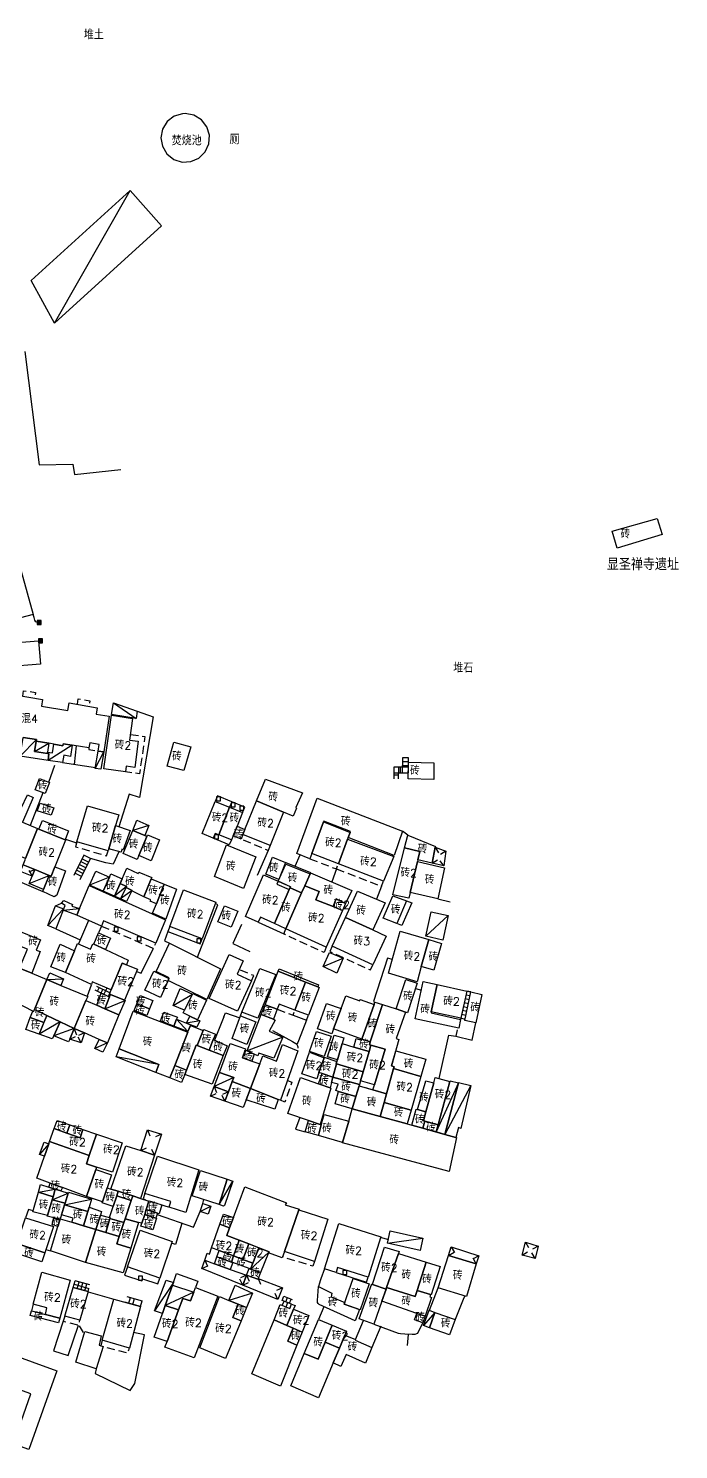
# Model space of a CAD drawing. Header units: millimetres. Extents: x 51 to 1261, y 60 to 1114.
# Drawn here: x 1032 to 1194.3, y 64.1 to 419.1 of the extents above; entities that cross this region are included whole.
import ezdxf

# ---------------------------------------------------------------- set-up
doc = ezdxf.new("R2010")
doc.units = ezdxf.units.MM
doc.linetypes.add('X5', pattern=[3, 2, -1])
doc.layers.add('JMD', color=6, linetype='Continuous')
doc.layers.get('0').off()
doc.styles.add('HZ', font='rs.shx', dxfattribs={"width": 0.8, "bigfont": 'hztxt.shx'})
doc.linetypes.add('443', pattern='A,9.4,[169,AAA.SHX,S=1,R=0,X=0,Y=0.15],0.6', length=10)
doc.linetypes.add('447', pattern='A,8,-1,[148,AAA.SHX,S=1,R=0,X=0,Y=0],-1', length=10)

# ---------------------------------------------------------------- blocks, each defined once
blk = doc.blocks.new('gc291')
blk.add_lwpolyline([(-0.5, -0.5), (0.5, -0.5), (0.5, 0.5), (-0.5, 0.5), (-0.5, -0.5)])
blk = doc.blocks.new('*U16')
at = {"linetype": 'Continuous'}
for points in [[(0, 0), (0.5, 0.5), (-0.5, 0.5)], [(0, 0), (-0.5, 0.5), (-0.5, -0.5)], [(0, 0), (-0.5, -0.5), (0.5, -0.5)], [(0, 0), (0.5, -0.5), (0.5, 0.5)]]:
    blk.add_solid(points, dxfattribs=at)
blk = doc.blocks.new('gc002')
blk.add_lwpolyline([(-0.5, -0.5), (0.5, -0.5), (0.5, 0.5), (-0.5, 0.5), (-0.5, -0.5)])
at = {"linetype": 'Continuous'}
blk.add_blockref('*U16', (0, 0), dxfattribs=at)

msp = doc.modelspace()

# ---------------------------------------------------------------- linework, layer by layer
at = {"layer": 'JMD', "color": 6, "linetype": '443', "flags": 128}
for points in [[(1070.46, 397.82), (1068.36, 397.2), (1066.61, 395.86), (1065.45, 394), (1065.03, 391.84), (1065.41, 389.68), (1066.53, 387.79), (1068.24, 386.42), (1070.34, 385.75), (1072.53, 385.87), (1074.54, 386.76), (1076.1, 388.3), (1077.01, 390.3), (1077.15, 392.49), (1076.5, 394.59), (1075.15, 396.32), (1073.27, 397.46), (1071.11, 397.86), (1070.46, 397.82)], [(1034.62, 270.71), (1034.07, 270.8), (1033.84, 270.89), (1033.57, 271.28), (1033.36, 271.99), (1033.15, 272.74)], [(1059.07, 248.54), (1063.14, 247.11), (1059.67, 226.95), (1057.15, 227.81), (1054.56, 219.69)], [(1043.49, 235.26), (1043.95, 239.89)], [(1037.03, 230.83), (1038.53, 235.06)], [(1040.5, 235.71), (1048.7, 234.5)], [(1035.56, 228.17), (1032.41, 219.99)], [(1126.64, 217.57), (1125.32, 218.61)], [(1041.22, 216.58), (1043.98, 215.65)], [(1054.55, 213.44), (1053.15, 210.3), (1051.28, 210.64), (1047.42, 211.77)], [(1091.79, 213.74), (1089.03, 207.49)], [(1096.2, 210.77), (1102.35, 208.22)], [(1098.57, 209.79), (1099.76, 212.64)], [(1029.84, 208.18), (1029.17, 206.26), (1035.54, 203.5)], [(1108.86, 209.12), (1107.67, 205.93)], [(1120.08, 204.79), (1118.86, 201.58)], [(1038.73, 199.94), (1040.2, 200.56)], [(1074.16, 187.08), (1079.24, 200.17), (1078.62, 200.48)], [(1134.17, 201.67), (1137.21, 200.88)], [(1046.98, 196.27), (1044.42, 190.41)], [(1038.8, 194.21), (1044.88, 191.45)], [(1050.17, 194.85), (1049.45, 193.15)], [(1066.79, 193.48), (1065.92, 191.17), (1067.15, 190.56)], [(1085.19, 195.25), (1082.98, 190.51), (1087.26, 188.51)], [(1058.97, 183.54), (1060.12, 183.06), (1063.19, 189.31)], [(1122.82, 186.48), (1121.61, 186.85), (1118.09, 176), (1118.46, 175.88)], [(1047.59, 180.13), (1046.63, 177.35)], [(1128.57, 179.3), (1130.08, 178.88)], [(1141.43, 178.6), (1142.37, 178.39)], [(1080.77, 172.2), (1078.45, 166.34)], [(1080.77, 172.2), (1081.12, 173.21), (1084.72, 171.92)], [(1084.91, 172.43), (1085.26, 173.36)], [(1101.38, 171.35), (1099.36, 166.17), (1099.18, 165.75), (1098.9, 165.29)], [(1139.03, 168.91), (1138.66, 167.37), (1142.76, 166.36), (1143.69, 170.7)], [(1092.88, 168.74), (1097.92, 166.05), (1098.33, 165.78), (1098.7, 165.48), (1098.95, 165.25), (1099.13, 164.97), (1099.25, 164.69), (1099.25, 164.35)], [(1134.53, 156.78), (1136.89, 167.58)], [(1136.89, 167.58), (1138.66, 167.37)], [(1099.68, 147.06), (1098.66, 144.13), (1101.08, 143.46)], [(1075.47, 125.57), (1075.79, 126.52)], [(1033.13, 123.73), (1031.98, 124.07), (1031.22, 121.94)], [(1064.06, 122.8), (1073.15, 119.6), (1074.81, 123.58)], [(1070.28, 120.52), (1068.67, 115.34), (1067.69, 115.66)], [(1036.33, 114.07), (1037.46, 113.7)], [(1075.98, 111.39), (1076.56, 113.11), (1077.13, 112.9), (1077.68, 114.49)], [(1119.76, 117.12), (1121.82, 116.56)], [(1068.14, 105.77), (1068.95, 108.06), (1074.25, 106.18)], [(1105.88, 109.2), (1104.96, 106.74), (1104.78, 106.23), (1104.59, 105.64), (1104.35, 104.77)], [(1046.84, 103.51), (1053.31, 101.61)], [(1074.25, 106.18), (1073.67, 104.59)], [(1132.07, 98.87), (1134.23, 104.47)], [(1105.67, 99.75), (1104.36, 96.6)], [(1140.87, 102.46), (1140.52, 101.54), (1138.49, 96.53)], [(1040.64, 96.15), (1038.2, 88.74), (1041.84, 87.57), (1044.46, 95.18)], [(1113.65, 91.57), (1115.63, 96.3)], [(1045.68, 93.32), (1044.69, 95.02)], [(1048.91, 84.23), (1048.6, 83.08), (1057.36, 78.85), (1058.51, 80.6), (1060.97, 92.74), (1058.23, 93.32)], [(1119.91, 94.87), (1117.71, 89.59)], [(1118.16, 95.39), (1124.3, 93.17), (1124.88, 93.08), (1125.91, 92.96), (1127.73, 92.89), (1128.12, 92.87), (1128.51, 92.92), (1128.9, 93.06), (1129.2, 93.12), (1130.43, 95.73)], [(1126.76, 92.85), (1126.47, 90.05)]]:
    msp.add_lwpolyline(points, dxfattribs=at)
at = {"layer": 'JMD', "color": 6, "linetype": 'Continuous', "flags": 128}
for points in [[(1065.19, 369.84), (1038.45, 345.49), (1032.64, 356.13), (1057.36, 378.67)], [(1190.14, 292.7), (1178.95, 289.31), (1177.68, 293.5), (1188.93, 296.7)], [(1029.55, 273.41), (1028.43, 277.44), (1027.75, 279.88), (1026.98, 282.64), (1030.17, 283.52), (1033.15, 272.74), (1029.98, 271.86)], [(1009.18, 264.11), (1012.32, 264.36), (1034.46, 266.11), (1034.97, 260.26), (1009.7, 258.26)], [(1059.07, 248.54), (1058.86, 246.74), (1052.7, 247.71), (1053.19, 250.6)], [(1059.38, 241.04), (1058.51, 234.49), (1056.35, 234.8), (1056.17, 233.39), (1050.75, 234.11), (1052.68, 247.56), (1057.95, 246.73), (1057.23, 241.33)], [(1033.89, 241.04), (1033.51, 238.48), (1036.69, 238), (1037.09, 237.94), (1036.89, 236.24), (1029.92, 237.28), (1030.61, 242), (1033.96, 241.51)], [(1037.03, 240.52), (1036.73, 238.31), (1036.69, 238), (1033.51, 238.48), (1033.89, 241.04)], [(1042.91, 240.04), (1042.5, 237.23), (1040.77, 237.53), (1040.5, 235.71), (1036.89, 236.24), (1037.09, 237.94), (1036.69, 238), (1036.73, 238.31), (1037.94, 238.15), (1038.3, 240.31), (1040.58, 239.93), (1040.65, 240.37)], [(1050.75, 238.37), (1050.07, 234.05), (1048.66, 234.26), (1049.34, 238.59)], [(1072.52, 239.64), (1070.74, 233.7), (1066.6, 234.85), (1068.25, 240.82)], [(1133.16, 235.61), (1133.16, 231.45), (1126.8, 231.67), (1126.86, 235.82)], [(1037.23, 230.75), (1036.14, 227.95), (1033.66, 228.92), (1034.76, 231.72)], [(1095.67, 223.31), (1088.91, 226.16), (1091.11, 231.57), (1100.35, 228.11), (1098.71, 224.48), (1098.91, 224.36), (1098.07, 222.3)], [(1030.51, 220.79), (1027.06, 222.24), (1028.18, 225.07), (1030.16, 224.29), (1031.7, 227.63), (1033.15, 226.98)], [(1020.07, 225.17), (1027.06, 222.24), (1030.51, 220.79), (1034.26, 219.22), (1031.26, 211.72), (1012.78, 219.12), (1015.62, 226.18), (1015.92, 226.91)], [(1038.27, 224.42), (1037.64, 222.56), (1034.17, 223.64), (1034.88, 225.55)], [(1053.72, 219.98), (1052.02, 214.19), (1051.86, 213.64), (1044.06, 215.93), (1046.71, 224.94), (1054.5, 222.64)], [(1082.17, 224.54), (1079.47, 217.68), (1078.57, 218.03), (1078.06, 216.81), (1075.32, 217.95), (1078.58, 226.01)], [(1084.04, 219.84), (1083.04, 217.43), (1082.63, 216.43), (1079.47, 217.68), (1082.17, 224.54), (1085.44, 223.21)], [(1095.67, 223.31), (1092.28, 214.95), (1085.48, 217.71), (1086.01, 219.02), (1088.91, 226.16)], [(1111.77, 216.97), (1112.26, 218.27), (1112.33, 218.46), (1105.7, 221.08), (1105.63, 220.89), (1102.7, 213), (1102.21, 211.69), (1098.94, 212.96), (1104.05, 226.85), (1125.32, 218.61), (1123.25, 212.5)], [(1041.14, 216.4), (1034.56, 219.09), (1035.44, 221.27), (1041.96, 218.63)], [(1061, 217.5), (1058, 218.78), (1059.06, 221.32), (1062.04, 219.99)], [(1112.26, 218.27), (1111.77, 216.97), (1111.62, 216.55), (1109.34, 210.44), (1102.7, 213), (1105.63, 220.89)], [(1034.56, 219.09), (1041.14, 216.4), (1041.23, 216.36), (1038.56, 209.7), (1037.6, 207.3), (1037.17, 207.48), (1033.54, 208.96), (1030.63, 210.16), (1031.12, 211.39), (1031.26, 211.72), (1034.26, 219.22)], [(1052.02, 214.19), (1053.72, 219.98), (1057.37, 218.74), (1055.63, 213.92), (1055.26, 214.08), (1055.07, 213.29)], [(1061, 217.5), (1061.54, 217.26), (1059.54, 212.46), (1059.14, 211.49), (1055.58, 212.97), (1058, 218.78)], [(1059.54, 212.46), (1061.54, 217.26), (1061.7, 217.63), (1064.72, 216.39), (1062.6, 211.19)], [(1086.01, 219.02), (1085.48, 217.71), (1085.03, 216.6), (1083.04, 217.43), (1084.04, 219.84)], [(1133.53, 214.58), (1132.73, 210.56), (1129.15, 211.39), (1129.65, 213.51), (1125.85, 214.38), (1126.64, 217.57), (1133.56, 214.76)], [(1088.75, 212.2), (1085.69, 204.27), (1078.38, 207.24), (1081.43, 215.17)], [(1109.34, 210.44), (1111.62, 216.55), (1123.16, 212.26), (1120.61, 206.08)], [(1129.15, 211.39), (1129.06, 211), (1127.26, 203.29), (1126.91, 201.81), (1122.95, 202.7), (1125.85, 214.38), (1129.65, 213.51)], [(1035.74, 203.99), (1037.17, 207.48), (1037.6, 207.3), (1038.56, 209.7), (1041.22, 208.64), (1039.08, 202.62), (1038.41, 202.15), (1035.54, 203.5)], [(1096.11, 210.77), (1094.46, 206.52), (1091.26, 207.83), (1092.91, 212.08)], [(1102.28, 207.95), (1100.97, 204.95), (1100.17, 203.14), (1097.28, 204.45), (1097.38, 204.68), (1094.31, 206.05), (1096.25, 210.29)], [(1127.26, 203.29), (1129.06, 211), (1135.82, 209.42), (1134.17, 201.67)], [(1037.17, 207.48), (1035.74, 203.99), (1032.12, 205.48), (1032.86, 207.3), (1033.54, 208.96)], [(1052.19, 207.08), (1050.62, 203.59), (1047.22, 205.12), (1048.78, 208.61)], [(1055.38, 206.66), (1054.86, 205.48), (1053.48, 202.32), (1050.62, 203.59), (1052.19, 207.08), (1052.55, 207.9)], [(1062.62, 206.65), (1060.81, 202.17), (1057.79, 203.69), (1057.84, 203.78), (1056.35, 204.5), (1056.48, 204.77), (1054.86, 205.48), (1055.38, 206.66), (1056.55, 209.34), (1059.38, 208.03), (1059.52, 208.33), (1062.77, 207.01)], [(1065.88, 205.34), (1063.91, 200.44), (1062.35, 201.11), (1062.53, 201.39), (1060.81, 202.17), (1062.62, 206.65)], [(1094.31, 206.05), (1093.99, 205.34), (1097.07, 203.97), (1093.4, 195.47), (1089.89, 197.07), (1089.31, 195.8), (1086.13, 197.25), (1090.64, 207.69)], [(1111.11, 200.47), (1108.79, 201.66), (1108, 199.71), (1103.75, 201.43), (1104.53, 203.46), (1100.97, 204.95), (1102.28, 207.95), (1102.39, 208.2), (1112.66, 203.78)], [(1044.02, 197.6), (1044.74, 199.29), (1047.15, 204.98), (1066.22, 196.45), (1063.75, 190.62), (1050.72, 196.16), (1050.17, 194.85)], [(1056.35, 204.5), (1054.97, 201.65), (1053.48, 202.32), (1054.86, 205.48), (1056.48, 204.77)], [(1057.79, 203.69), (1056.44, 200.99), (1054.97, 201.65), (1056.35, 204.5), (1057.84, 203.78)], [(1063.91, 200.44), (1065.88, 205.34), (1068.9, 204.12), (1066.28, 196.59), (1062.96, 198.07)], [(1078.76, 200.84), (1075.35, 191.71), (1067.28, 194.79), (1070.68, 203.92)], [(1100.17, 203.14), (1096.24, 194.16), (1093.4, 195.47), (1097.07, 203.97), (1097.28, 204.45)], [(1108, 199.71), (1110.35, 198.76), (1106.31, 189.56), (1096.24, 194.16), (1100.17, 203.14), (1100.97, 204.95), (1104.53, 203.46), (1103.75, 201.43)], [(1117.9, 193.91), (1111.13, 197.02), (1114.14, 203.59), (1121, 200.67)], [(1126.35, 201.13), (1123.91, 195.54), (1120.53, 196.83), (1122.97, 202.42)], [(1040.61, 198.83), (1038.8, 194.21), (1036.78, 194.98), (1038.73, 199.94), (1040.74, 199.14)], [(1044.74, 199.29), (1044.02, 197.6), (1040.61, 198.83), (1041.17, 200.01), (1040.2, 200.56), (1040.78, 201.27), (1042.94, 200.22), (1042.76, 199.85)], [(1084.24, 198.59), (1082.59, 194.61), (1079.23, 195.96), (1080.89, 199.94)], [(1111.11, 200.47), (1110.35, 198.76), (1108, 199.71), (1108.79, 201.66)], [(1117.9, 193.91), (1121.28, 192.36), (1117.95, 185.16), (1107.82, 189.81), (1111.13, 197.02)], [(1136.73, 197.47), (1135.44, 191.38), (1131.18, 192.32), (1132.48, 198.41)], [(1032.83, 183.08), (1029.75, 184.35), (1031.71, 189.08), (1028.57, 190.37), (1029.87, 193.52), (1034.98, 191.41), (1033.93, 188.88), (1034.9, 188.48)], [(1051.17, 189.01), (1048.26, 190.36), (1049.45, 193.15), (1052.41, 191.86)], [(1131.9, 191.48), (1130.04, 184.72), (1129, 180.97), (1121.89, 183.11), (1124.79, 193.62)], [(1043.48, 188.68), (1041.2, 183.24), (1037.55, 184.71), (1039.86, 190.35)], [(1048.26, 190.36), (1051.17, 189.01), (1056.88, 186.37), (1056.43, 185.16), (1055.37, 185.56), (1052.61, 178.92), (1047.9, 180.96), (1047.67, 180.3), (1041.2, 183.24), (1043.48, 188.68), (1044.24, 190.48), (1047.43, 189.13), (1048.04, 190.46)], [(1066.82, 181.26), (1067.04, 181.74), (1067.12, 181.93), (1063.88, 183.5), (1067.15, 190.56), (1079.93, 184.21), (1076.47, 176.55)], [(1110.53, 186.81), (1108.95, 183.12), (1105.51, 184.75), (1107.12, 188.27)], [(1130.04, 184.72), (1131.9, 191.48), (1135.05, 190.5), (1133.15, 183.86)], [(1056.43, 185.16), (1059.21, 184.11), (1055.96, 176.34), (1052.41, 177.76), (1052.17, 177.86), (1052.61, 178.92), (1055.37, 185.56)], [(1087.62, 181.21), (1084.15, 173.58), (1077.12, 176.75), (1082.09, 187.77), (1085.56, 186.21), (1084.04, 182.83)], [(1032.83, 183.08), (1036.59, 181.52), (1033.46, 174), (1033.26, 173.53), (1033.07, 173.63), (1026.67, 176.93), (1028.31, 180.89), (1028.75, 181.94), (1029.75, 184.35)], [(1040.08, 180.01), (1046.75, 177.3), (1046.31, 176.27), (1043.4, 169.3), (1039.92, 170.95), (1036.57, 172.53), (1033.46, 174), (1036.59, 181.52)], [(1040.08, 180.01), (1036.59, 181.52), (1037.28, 183.17), (1040.75, 181.67)], [(1067.04, 181.74), (1066.82, 181.26), (1064.9, 177.03), (1061.01, 178.87), (1063.25, 183.58)], [(1093.74, 182.74), (1089.26, 171.84), (1085.26, 173.36), (1089.73, 184.26)], [(1101.15, 180.85), (1098.48, 173.84), (1094.55, 175.34), (1094.07, 174.09), (1091.05, 175.2), (1094.31, 183.59)], [(1104.17, 179.64), (1101.15, 180.85), (1094.31, 183.59), (1094.54, 184.17), (1104.37, 180.15)], [(1126.13, 173.36), (1123.74, 174.15), (1126.16, 181.53), (1129, 180.61), (1126.57, 173.22)], [(1052.18, 177.14), (1051.05, 174.2), (1049.01, 175.09), (1050.13, 178.13)], [(1055.96, 176.34), (1056.11, 176.28), (1054.52, 172.68), (1051.05, 174.2), (1052.18, 177.14), (1052.41, 177.76)], [(1072.9, 177.84), (1070.94, 173.82), (1068.09, 175.01), (1069.86, 179.26)], [(1074.16, 171.45), (1072.24, 172.38), (1070.62, 173.17), (1070.94, 173.82), (1072.9, 177.84), (1072.99, 178.02), (1076.38, 176.37)], [(1104.17, 179.64), (1104.53, 179.49), (1101.85, 172.56), (1098.48, 173.84), (1101.15, 180.85)], [(1134.04, 180.23), (1132.54, 173.44), (1132.47, 173.15), (1139.86, 171.52), (1139.37, 169.32), (1128.5, 171.67), (1130.54, 181.01)], [(1132.54, 173.44), (1134.04, 180.23), (1141.43, 178.6), (1139.92, 171.81)], [(1145.12, 177.79), (1143.69, 170.7), (1140.93, 171.23), (1142.37, 178.39)], [(1036.57, 172.53), (1035.84, 170.78), (1032.43, 171.99), (1033.07, 173.63), (1033.26, 173.53), (1033.46, 174)], [(1049.01, 175.09), (1051.05, 174.2), (1054.52, 172.68), (1051.66, 165.65), (1049.6, 166.56), (1045.95, 168.17), (1043.4, 169.3), (1046.31, 176.27)], [(1062.19, 174.2), (1061.53, 172.5), (1058.35, 173.73), (1059.01, 175.43)], [(1062.19, 174.2), (1059.01, 175.43), (1059.82, 177.51), (1062.99, 176.28)], [(1094.07, 174.09), (1093.1, 171.58), (1090.09, 172.75), (1091.05, 175.2)], [(1110.03, 174.24), (1108.13, 169.16), (1107.67, 167.93), (1104.12, 169.18), (1106.36, 175.54)], [(1118.24, 175.23), (1115.22, 166.64), (1108.13, 169.16), (1110.03, 174.24), (1111.24, 177.47), (1114.67, 176.22), (1114.77, 176.5)], [(1120.36, 175.25), (1117.3, 165.9), (1115.22, 166.64), (1118.24, 175.23), (1118.46, 175.88)], [(1123.74, 174.15), (1126.13, 173.36), (1123.78, 166.74), (1124.43, 166.56), (1122.59, 159.91), (1123.24, 159.73), (1123.11, 159.27), (1121.35, 152.97), (1117.98, 153.95), (1118.37, 155.23), (1121, 164.09), (1117.46, 165.09), (1117.07, 165.2), (1117.3, 165.9), (1120.36, 175.25)], [(1035.84, 170.78), (1034.63, 167.85), (1031.28, 169.05), (1032.43, 171.99)], [(1039.92, 170.95), (1038.27, 167.45), (1037.91, 166.69), (1034.63, 167.85), (1036.57, 172.53)], [(1043.4, 169.3), (1042.28, 166.6), (1041.98, 165.9), (1038.27, 167.45), (1039.92, 170.95)], [(1071.72, 168.33), (1068.48, 160.02), (1067.27, 156.93), (1063.77, 158.29), (1064.54, 160.29), (1054.6, 164.22), (1058.07, 173.62)], [(1068.93, 171.57), (1068.28, 169.88), (1064.93, 171.17), (1065.76, 173.39), (1069.14, 172.12)], [(1071.39, 170.63), (1072.45, 170.21), (1072.38, 170.03), (1071.79, 168.51), (1068.28, 169.88), (1068.93, 171.57)], [(1074.16, 171.45), (1074.72, 171.17), (1073.97, 169.63), (1072.45, 170.21), (1071.39, 170.63), (1072.24, 172.38)], [(1088.69, 170.96), (1086.49, 165.29), (1082.8, 166.73), (1084.91, 172.43)], [(1093.1, 171.58), (1093.58, 171.39), (1092.06, 168.63), (1095.47, 167.13), (1093.26, 161.83), (1089.47, 163.14), (1089.19, 162.42), (1088.34, 162.82), (1086.55, 163.65), (1090.09, 172.75)], [(1075.61, 168.75), (1074.07, 165.02), (1073.85, 165.11), (1071.39, 158.88), (1068.48, 160.02), (1071.72, 168.33), (1071.79, 168.51), (1072.38, 170.03)], [(1078.11, 166.48), (1077.07, 163.86), (1074.07, 165.02), (1075.61, 168.75), (1075.74, 169.04), (1078.66, 167.88)], [(1107.52, 167.33), (1105.81, 162.28), (1102.14, 163.52), (1103.91, 168.56)], [(1110.27, 165.51), (1109.08, 161.47), (1106.59, 162.21), (1108.29, 167.63), (1110.69, 166.93)], [(1051.66, 165.65), (1050.55, 163.37), (1048.53, 164.29), (1049.6, 166.56)], [(1063.77, 158.29), (1053.84, 162.15), (1054.6, 164.22), (1064.54, 160.29)], [(1074.07, 165.02), (1077.07, 163.86), (1080.59, 162.49), (1077.82, 155.34), (1070.97, 157.8), (1071.39, 158.88), (1073.85, 165.11)], [(1080.59, 162.49), (1077.07, 163.86), (1078.11, 166.48), (1081.55, 164.97)], [(1086.04, 163.89), (1085.4, 161.98), (1087.73, 161.14), (1089.69, 160.42), (1087.38, 154.29), (1082.86, 156.01), (1083.24, 157.04), (1079.63, 158.28), (1082.34, 165.48), (1086.14, 164.17)], [(1086.55, 163.65), (1088.34, 162.82), (1087.73, 161.14), (1085.4, 161.98), (1086.04, 163.89)], [(1094.33, 151.55), (1087.38, 154.29), (1089.69, 160.42), (1090.44, 162.4), (1093.85, 161.11), (1095.41, 165.23), (1099.23, 163.73), (1094.89, 151.33)], [(1105.78, 161.96), (1104.49, 158.29), (1103.93, 156.68), (1100.19, 157.97), (1102.09, 163.39)], [(1113.18, 164.64), (1116.99, 163.51), (1115.51, 158.44), (1108.84, 160.42), (1108.77, 160.44), (1108.94, 161.03), (1109.08, 161.47), (1110.27, 165.51)], [(1115.22, 166.64), (1117.3, 165.9), (1117.07, 165.2), (1117.46, 165.09), (1116.99, 163.51), (1113.18, 164.64), (1113.78, 166.81), (1115.11, 166.33)], [(1118.37, 155.23), (1114.86, 156.21), (1115.51, 158.44), (1116.99, 163.51), (1117.46, 165.09), (1121, 164.09)], [(1129.89, 157.24), (1123.11, 159.27), (1123.24, 159.73), (1122.59, 159.91), (1123.65, 163.69), (1131.13, 161.61)], [(1071.39, 158.88), (1070.97, 157.8), (1070.18, 155.8), (1067.27, 156.93), (1068.48, 160.02)], [(1108.94, 161.03), (1108.77, 160.44), (1108.84, 160.42), (1107.98, 157.15), (1107.96, 157.08), (1105.28, 158.02), (1104.49, 158.29), (1105.78, 161.96), (1105.83, 162.12)], [(1115.51, 158.44), (1114.86, 156.21), (1114.58, 155.24), (1107.98, 157.15), (1108.84, 160.42)], [(1082.86, 156.01), (1081.89, 153.43), (1078.31, 154.78), (1079.63, 158.28), (1083.24, 157.04)], [(1104.34, 155.44), (1107.25, 154.41), (1107.42, 154.34), (1104.79, 145.32), (1101.89, 146.31), (1096.71, 148.07), (1099.85, 157.02)], [(1107.96, 157.08), (1107.61, 155.78), (1107.25, 154.41), (1104.34, 155.44), (1105.28, 158.02)], [(1114.58, 155.24), (1114.5, 154.96), (1113.72, 152.3), (1109.35, 153.56), (1108.7, 153.75), (1109.28, 155.34), (1107.61, 155.78), (1107.96, 157.08), (1107.98, 157.15)], [(1129.89, 157.24), (1127.49, 148.87), (1120.73, 150.76), (1121.35, 152.97), (1123.11, 159.27)], [(1137.17, 156.06), (1134.23, 145.19), (1130.93, 146.08), (1130.57, 146.18), (1131.18, 148.45), (1133.15, 155.7), (1133.51, 157.05)], [(1087.38, 154.29), (1086.32, 151.47), (1085.59, 149.54), (1081.02, 151.1), (1081.89, 153.43), (1082.86, 156.01)], [(1094.33, 151.55), (1093.48, 149.12), (1086.32, 151.47), (1087.38, 154.29)], [(1113.72, 152.3), (1112.82, 149.21), (1108.51, 150.41), (1109.35, 153.56)], [(1117.98, 153.95), (1121.35, 152.97), (1120.73, 150.76), (1119.76, 147.29), (1112.82, 149.21), (1113.72, 152.3), (1114.5, 154.96)], [(1133.15, 155.7), (1131.18, 148.45), (1129.1, 149.01), (1131.21, 156.22)], [(1139.34, 155.7), (1135.94, 142.8), (1133.75, 143.41), (1134.23, 145.19), (1137.17, 156.06), (1137.21, 156.22)], [(1138.66, 142.04), (1135.94, 142.8), (1139.34, 155.7), (1139.35, 155.76), (1142.37, 155.05), (1139.91, 144.32), (1139.29, 144.53)], [(1119.76, 147.29), (1126.51, 145.41), (1127.7, 145.08), (1130.43, 144.33), (1135.94, 142.8), (1138.66, 142.04), (1138.83, 142), (1137.03, 133.54), (1110.33, 140.67), (1110.36, 140.78), (1111.92, 146.12), (1112.82, 149.21)], [(1127.49, 148.87), (1126.51, 145.41), (1119.76, 147.29), (1120.73, 150.76)], [(1042.26, 145.2), (1041.56, 143.14), (1038.38, 144.25), (1039.1, 146.28)], [(1104.79, 145.32), (1105.08, 145.22), (1104.35, 142.55), (1101.08, 143.46), (1101.89, 146.31)], [(1111.92, 146.12), (1110.36, 140.78), (1104.35, 142.55), (1105.08, 145.22), (1105.79, 147.8)], [(1129.1, 149.01), (1131.18, 148.45), (1130.57, 146.18), (1130.93, 146.08), (1130.43, 144.33), (1127.7, 145.08), (1128.79, 149.09)], [(1134.23, 145.19), (1133.75, 143.41), (1130.43, 144.33), (1130.93, 146.08)], [(1041.56, 143.14), (1044.85, 141.99), (1045.55, 144.07), (1048.94, 142.91), (1047.15, 137.54), (1037.25, 141.02), (1038.38, 144.25)], [(1045.55, 144.07), (1044.85, 141.99), (1041.56, 143.14), (1042.26, 145.2)], [(1048.99, 134.65), (1046.47, 135.49), (1047.15, 137.54), (1048.94, 142.91), (1055.4, 140.74), (1052.93, 133.34)], [(1047.15, 137.54), (1046.47, 135.49), (1048.99, 134.65), (1048.77, 134), (1046.49, 127.27), (1040.44, 129.52), (1037.39, 130.66), (1034.04, 131.91), (1035.96, 137.37), (1037.06, 140.49), (1037.25, 141.02)], [(1037.06, 140.49), (1035.96, 137.37), (1034.76, 137.79), (1035.91, 140.9)], [(1060.01, 138.75), (1063.45, 137.61), (1059.95, 126.82), (1058.01, 127.44), (1054.37, 128.59), (1052.57, 129.16), (1056.29, 139.98)], [(1074.54, 133.94), (1071.27, 123.3), (1067.09, 124.63), (1067.54, 126.06), (1061.02, 128.03), (1064.19, 137.36)], [(1051.63, 129.46), (1050.44, 125.93), (1046.49, 127.27), (1048.77, 134), (1052.7, 132.67)], [(1081.58, 131.62), (1079.54, 125.29), (1072.84, 127.49), (1074.93, 133.82)], [(1079.54, 125.29), (1081.58, 131.62), (1082.97, 131.16), (1080.94, 125.05), (1080.63, 124.92)], [(1038.11, 127.24), (1037.88, 126.48), (1036.72, 122.55), (1033.06, 123.49), (1034.46, 128.41)], [(1037.09, 129.65), (1038.67, 129.14), (1038.11, 127.24), (1034.46, 128.41), (1035, 130.32)], [(1040.44, 129.52), (1040.08, 128.68), (1038.67, 129.14), (1037.09, 129.65), (1037.39, 130.66)], [(1040.08, 128.68), (1041.87, 128.1), (1041.11, 125.62), (1037.88, 126.48), (1038.11, 127.24), (1038.67, 129.14)], [(1047.1, 124.61), (1046.76, 123.51), (1041, 125.25), (1041.11, 125.62), (1041.87, 128.1), (1041.96, 128.39), (1047.71, 126.6)], [(1052.57, 129.16), (1054.37, 128.59), (1054, 127.47), (1053.12, 124.82), (1050.38, 125.74), (1050.44, 125.93), (1051.63, 129.46)], [(1058.01, 127.44), (1057.64, 126.3), (1054, 127.47), (1054.37, 128.59)], [(1099.49, 123.94), (1095.85, 113.52), (1095.32, 112.01), (1091.93, 113.21), (1092.05, 113.5), (1089.45, 114.5), (1087, 115.44), (1084.6, 116.37), (1081.49, 117.57), (1082.19, 119.46), (1083.14, 122.02), (1085.99, 129.71), (1096.36, 125.72), (1096.06, 125.18), (1099.56, 124.13)], [(1041.11, 125.62), (1041, 125.25), (1040.22, 122.73), (1039.91, 121.71), (1039.86, 121.53), (1036.67, 122.38), (1036.72, 122.55), (1037.88, 126.48)], [(1046.76, 123.51), (1045.68, 119.97), (1042.78, 120.85), (1043.09, 121.87), (1040.22, 122.73), (1041, 125.25)], [(1049.94, 122.66), (1048.79, 119.03), (1045.68, 119.97), (1046.76, 123.51), (1047.1, 124.61), (1050.22, 123.56)], [(1057.64, 126.3), (1056.13, 121.74), (1055.81, 120.79), (1052.31, 121.76), (1052.36, 121.96), (1052.19, 122.01), (1053.12, 124.82), (1054, 127.47)], [(1059.95, 126.82), (1062.05, 126.16), (1061.37, 124.04), (1060.98, 122.79), (1060.29, 120.6), (1059.45, 120.83), (1056.13, 121.74), (1057.64, 126.3), (1058.01, 127.44)], [(1064.17, 123.13), (1061.37, 124.04), (1062.05, 126.16), (1062.07, 126.23), (1065.3, 125.2), (1064.59, 122.99)], [(1077.52, 124.9), (1076.81, 122.91), (1074.81, 123.58), (1075.47, 125.57)], [(1036.03, 113.18), (1029.06, 115.52), (1031.22, 121.94), (1038.26, 119.82)], [(1042.78, 120.85), (1045.68, 119.97), (1048.79, 119.03), (1046.2, 110.82), (1037.46, 113.7), (1039.34, 119.84), (1039.81, 121.38), (1039.86, 121.53), (1039.91, 121.71)], [(1039.81, 121.38), (1039.34, 119.84), (1037.86, 120.33), (1038.35, 121.87)], [(1052.19, 122.01), (1052.36, 121.96), (1052.31, 121.76), (1051.29, 118.28), (1048.79, 119.03), (1049.94, 122.66)], [(1055.81, 120.79), (1054.64, 117.26), (1051.29, 118.28), (1052.31, 121.76)], [(1059.45, 120.83), (1057.52, 114.42), (1054.03, 115.43), (1054.64, 117.26), (1055.81, 120.79), (1056.13, 121.74)], [(1063.78, 121.92), (1063.95, 121.87), (1063.05, 118.95), (1060.06, 119.87), (1060.29, 120.6), (1060.98, 122.79)], [(1064.17, 123.13), (1063.78, 121.92), (1060.98, 122.79), (1061.37, 124.04)], [(1083.14, 122.02), (1082.19, 119.46), (1079.74, 120.38), (1080.62, 122.91)], [(1095.85, 113.52), (1099.49, 123.94), (1106.74, 121.59), (1103.39, 111.08)], [(1051.29, 118.28), (1054.64, 117.26), (1054.03, 115.43), (1057.52, 114.42), (1055.6, 108.19), (1046.19, 110.8), (1046.2, 110.82), (1048.79, 119.03)], [(1067.81, 116.05), (1064.76, 106.86), (1056.68, 109.72), (1059.83, 118.88)], [(1082.19, 119.46), (1081.49, 117.57), (1084.6, 116.37), (1083.89, 114.48), (1083.18, 112.45), (1083.17, 112.45), (1079.6, 113.78), (1077.68, 114.49), (1079.74, 120.38)], [(1119.9, 117.24), (1116.75, 107.13), (1109.15, 109.53), (1108.77, 108.29), (1105.88, 109.2), (1109.41, 120.56)], [(1130.44, 116.91), (1129.77, 113.83), (1121.62, 115.61), (1122.28, 118.69)], [(1036.03, 113.18), (1035.29, 110.97), (1028.32, 113.3), (1029.06, 115.52)], [(1083.17, 112.45), (1082.63, 110.91), (1079.03, 112.22), (1079.6, 113.78)], [(1087, 115.44), (1085.47, 111.59), (1083.18, 112.45), (1083.89, 114.48), (1084.6, 116.37)], [(1089.45, 114.5), (1087.99, 110.65), (1085.47, 111.59), (1087, 115.44)], [(1091.93, 113.21), (1089.87, 108.29), (1087.43, 109.17), (1087.99, 110.65), (1089.45, 114.5), (1092.05, 113.5)], [(1124.35, 113.06), (1121.36, 104.52), (1121.23, 104.15), (1117.84, 105.31), (1117.88, 105.43), (1120.82, 114.67), (1124.51, 113.53)], [(1082.63, 110.91), (1082.95, 110.8), (1082.33, 109.08), (1078.41, 110.5), (1079.03, 112.22)], [(1083.18, 112.45), (1085.47, 111.59), (1087.99, 110.65), (1087.43, 109.17), (1087.04, 109.32), (1082.95, 110.8), (1082.63, 110.91), (1083.17, 112.45)], [(1131.24, 110.88), (1129.03, 103.85), (1128.54, 102.3), (1121.36, 104.52), (1124.35, 113.06)], [(1132.31, 102.79), (1129.03, 103.85), (1131.24, 110.88), (1134.71, 109.79), (1132.47, 102.74)], [(1143.76, 110.48), (1141.29, 102.33), (1134.23, 104.47), (1136.82, 112.58)], [(1039.76, 96.91), (1036.19, 97.82), (1036.59, 99.44), (1033.17, 100.38), (1035.32, 108.35), (1042.38, 106.4)], [(1087.43, 109.17), (1089.87, 108.29), (1089.3, 106.84), (1089.21, 106.6), (1086.38, 107.61), (1087.04, 109.32)], [(1110.78, 100.39), (1112.99, 106.83), (1116.99, 105.48), (1114.78, 99.02)], [(1046.85, 103.54), (1044.82, 96.43), (1041.01, 97.39), (1043.17, 104.59)], [(1067.93, 105.17), (1066.13, 100.1), (1065.41, 98.07), (1063.46, 98.75), (1066.38, 106.36), (1068.14, 105.77)], [(1066.57, 91.05), (1069.42, 98.94), (1070.47, 101.85), (1072.4, 101.19), (1073.22, 103.37), (1073.67, 104.59), (1079.23, 102.38), (1073.3, 86.95), (1066.05, 89.62)], [(1073.22, 103.37), (1072.4, 101.19), (1070.47, 101.85), (1069.42, 98.94), (1066.13, 100.1), (1067.93, 105.17)], [(1086.39, 99.54), (1084.33, 100.38), (1082.03, 101.31), (1083.53, 105.1), (1087.88, 103.16)], [(1110.78, 100.39), (1114.62, 99.06), (1113.56, 96.23), (1104.5, 100.28), (1104.25, 100.55), (1104.11, 100.83), (1104.11, 101.27), (1104.35, 104.77), (1107.7, 103.12), (1107.51, 102.19), (1110.92, 100.81)], [(1117.88, 105.43), (1117.84, 105.31), (1121.23, 104.15), (1120.16, 101.11), (1118.16, 95.39), (1114.49, 96.73), (1117.66, 105.51)], [(1129.03, 103.85), (1132.31, 102.79), (1132.15, 102.26), (1132.61, 102.09), (1131, 97.38), (1128.91, 98.1), (1120.16, 101.11), (1121.23, 104.15), (1121.36, 104.52), (1128.54, 102.3)], [(1059.96, 99.8), (1057.19, 89.44), (1050.39, 91.36), (1053.31, 101.61)], [(1069.42, 98.94), (1066.57, 91.05), (1063.31, 92.15), (1065.41, 98.07), (1066.13, 100.1)], [(1082.03, 101.31), (1084.33, 100.38), (1082.98, 97.09), (1085.03, 96.25), (1081.16, 86.84), (1074.74, 89.46), (1079.67, 102.27)], [(1086.39, 99.54), (1085.03, 96.25), (1082.98, 97.09), (1084.33, 100.38)], [(1098.16, 99.18), (1096.46, 95.1), (1093.31, 96.47), (1094.83, 100.29), (1097.2, 99.35), (1097.66, 100.4), (1098.52, 100.04)], [(1036.19, 97.82), (1039.76, 96.91), (1039.44, 95.76), (1032.4, 97.56), (1032.71, 98.71)], [(1096.46, 95.1), (1098.03, 94.42), (1096.74, 91.11), (1098.98, 90.14), (1094.87, 79.91), (1087.71, 82.95), (1093.31, 96.47)], [(1100.3, 93.42), (1098.03, 94.42), (1096.46, 95.1), (1098.16, 99.18), (1101.96, 97.55)], [(1107.81, 95.14), (1106.03, 90.9), (1104.28, 86.67), (1100.83, 88.1), (1104.36, 96.6)], [(1131, 97.38), (1130.43, 95.73), (1128.35, 96.46), (1128.91, 98.1)], [(1133.43, 98.35), (1132.06, 94.52), (1130.58, 95.06), (1131.99, 98.9)], [(1132.06, 94.52), (1133.43, 98.35), (1138.49, 96.53), (1137.09, 92.71)], [(1050.62, 89.85), (1048.91, 84.23), (1043.78, 85.9), (1046.05, 93.58), (1050.16, 92.47), (1049.59, 90.12)], [(1100.3, 93.42), (1098.98, 90.14), (1096.74, 91.11), (1098.03, 94.42)], [(1110.94, 92.68), (1109.59, 89.43), (1106.03, 90.9), (1107.81, 95.14), (1111.34, 93.64)], [(1117.52, 89.12), (1116.14, 85.68), (1111.28, 87.82), (1109.97, 84.85), (1108.03, 85.7), (1109.59, 89.43), (1110.94, 92.68), (1113.65, 91.57), (1113.55, 91.36), (1117.71, 89.59)], [(1025.82, 66.31), (1023.07, 67.31), (1021.37, 67.93), (1021.74, 68.9), (1022.86, 71.81), (1029.6, 69.38), (1032.59, 77.96), (1016.98, 83.54), (1019.62, 90.84), (1039.06, 83.77), (1032.02, 64.06)], [(1109.59, 89.43), (1108.03, 85.7), (1104.38, 76.97), (1097.48, 80.03), (1100.83, 88.1), (1104.28, 86.67), (1106.03, 90.9)]]:
    msp.add_lwpolyline(points, close=True, dxfattribs=at)
at = {"layer": 'JMD', "color": 6}
for points in [[(1038.45, 345.49), (1057.36, 378.67)], [(1053.19, 250.6), (1058.86, 246.74)], [(1033.96, 241.51), (1029.92, 237.28)], [(1033.51, 238.48), (1037.03, 240.52)], [(1042.91, 240.04), (1036.89, 236.24)], [(1048.66, 234.26), (1050.75, 238.37)], [(1082.72, 225.94), (1079.14, 227.4), (1078.58, 226.01)], [(1085.44, 223.21), (1086.02, 224.59), (1082.72, 225.94), (1082.17, 224.54)], [(1062.04, 219.99), (1058, 218.78)], [(1082.63, 216.43), (1082.09, 215.14), (1078.06, 216.81)], [(1032.12, 205.48), (1037.17, 207.48)], [(1052.19, 207.08), (1047.22, 205.12)], [(1056.48, 204.77), (1053.48, 202.32)], [(1057.84, 203.78), (1054.97, 201.65)], [(1036.78, 194.98), (1040.74, 199.14)], [(1040.61, 198.83), (1044.74, 199.29)], [(1126.35, 201.13), (1127.66, 200.63), (1125.22, 195.04), (1123.91, 195.54)], [(1089.31, 195.8), (1095.68, 192.88)], [(1131.18, 192.32), (1136.73, 197.47)], [(1067.28, 194.79), (1066.79, 193.48), (1074.86, 190.4), (1075.35, 191.71)], [(1105.51, 184.75), (1110.53, 186.81)], [(1036.59, 181.52), (1040.75, 181.67)], [(1068.09, 175.01), (1072.9, 177.84)], [(1051.05, 174.2), (1056.11, 176.28)], [(1039.92, 170.95), (1034.63, 167.85)], [(1071.79, 168.51), (1068.93, 171.57)], [(1074.72, 171.17), (1071.39, 170.63)], [(1098.01, 172.61), (1101.38, 171.35), (1101.85, 172.56)], [(1043.4, 169.3), (1038.27, 167.45)], [(1095.47, 167.13), (1086.55, 163.65)], [(1051.66, 165.65), (1048.53, 164.29)], [(1064.54, 160.29), (1053.84, 162.15)], [(1083.24, 157.04), (1078.31, 154.78)], [(1139.34, 155.7), (1133.75, 143.41)], [(1142.37, 155.05), (1135.94, 142.8)], [(1037.06, 140.49), (1034.76, 137.79)], [(1034.46, 128.41), (1038.67, 129.14)], [(1037.88, 126.48), (1041.87, 128.1)], [(1079.54, 125.29), (1082.97, 131.16)], [(1041, 125.25), (1047.67, 126.61)], [(1074.81, 123.58), (1077.52, 124.9)], [(1121.62, 115.61), (1130.44, 116.91)], [(1087.44, 109.18), (1092.01, 113.38)], [(1056.68, 109.72), (1055.97, 107.63), (1060.29, 106.2), (1060.46, 106.7), (1064.29, 105.44), (1064.76, 106.86)], [(1108.77, 108.29), (1116.37, 105.92), (1116.75, 107.13)], [(1068.14, 105.77), (1063.46, 98.75)], [(1073.22, 103.37), (1066.13, 100.1)], [(1087.88, 103.16), (1082.03, 101.31)], [(1133.43, 98.35), (1130.58, 95.06)]]:
    msp.add_lwpolyline(points, dxfattribs=at)
at = {"layer": 'JMD', "color": 6, "linetype": '447', "flags": 128}
msp.add_lwpolyline([(1031.04, 338.39), (1034.63, 310.13), (1043.05, 310.3), (1043.48, 307.72), (1054.99, 308.9)], dxfattribs=at)
at = {"layer": 'JMD', "color": 6, "linetype": 'Continuous', "flags": 128}
for points in [[(1028.67, 252.63), (1035.5, 251.43), (1035.25, 249.8), (1041.8, 248.74), (1042.16, 250.66), (1049.09, 249.36), (1048.84, 247.78), (1052.15, 247.34), (1050.75, 238.37), (1049.34, 238.59), (1049.6, 240.24), (1047.25, 240.61), (1047.07, 239.43), (1042.91, 240.04), (1040.65, 240.37), (1040.58, 239.93), (1038.3, 240.31), (1037.03, 240.52), (1033.89, 241.04), (1033.96, 241.51), (1030.61, 242)], [(1123.22, 234.58), (1123.18, 231.66)], [(1124.41, 234.56), (1123.22, 234.58)], [(1126.84, 234.53), (1123.22, 234.58)], [(1124.37, 231.64), (1124.41, 234.56)], [(1124.82, 233.13), (1124.83, 234.56)], [(1125.31, 236.92), (1125.26, 233.13)], [(1126.84, 234.9), (1125.28, 234.92)], [(1126.86, 235.9), (1125.3, 235.92)], [(1126.87, 236.9), (1125.31, 236.92)], [(1126.82, 233.11), (1126.87, 236.9)], [(1126.82, 233.11), (1126.84, 234.53)], [(1124.39, 232.56), (1123.19, 232.58)], [(1123.21, 233.15), (1126.82, 233.11)], [(1132.73, 210.56), (1133.53, 214.58), (1136.18, 213.55), (1135.67, 209.88), (1132.73, 210.56)], [(1133.53, 214.58), (1134.3, 213.18)], [(1136.18, 213.55), (1134.8, 212.74)], [(1033.54, 208.96), (1032.86, 207.3), (1029.95, 208.46), (1030.63, 210.16), (1033.54, 208.96)], [(1045.75, 212.57), (1043.29, 207.49)], [(1045.93, 208.68), (1044.28, 209.53)], [(1046.28, 209.4), (1044.63, 210.25)], [(1044.88, 206.51), (1047.42, 211.77)], [(1046.62, 210.12), (1044.98, 210.97)], [(1046.97, 210.84), (1045.33, 211.69)], [(1047.42, 211.77), (1045.75, 212.57)], [(1132.73, 210.56), (1134.07, 211.43)], [(1135.67, 209.88), (1134.77, 211.2)], [(1033.54, 208.96), (1032.07, 208.35)], [(1032.86, 207.3), (1032.24, 208.77)], [(1045.23, 207.24), (1043.58, 208.09)], [(1045.58, 207.96), (1043.93, 208.81)], [(1048.55, 178.9), (1051.92, 177.27)], [(1052.29, 178.14), (1049.01, 179.8)], [(1049.22, 178.57), (1049.66, 179.47)], [(1050.12, 178.14), (1050.54, 179.03)], [(1051.55, 179.38), (1050.79, 177.82)], [(1052.61, 178.92), (1051.55, 179.38)], [(1051.92, 177.27), (1052.61, 178.92)], [(1141.43, 178.6), (1139.86, 171.52)], [(1140.93, 171.23), (1142.37, 178.39)], [(1142.17, 177.41), (1141.21, 177.63)], [(1142.37, 178.39), (1141.43, 178.6)], [(1141.58, 174.47), (1140.57, 174.72)], [(1141.78, 175.45), (1140.78, 175.69)], [(1141.98, 176.43), (1141, 176.66)], [(1140.99, 171.53), (1139.92, 171.81)], [(1141.19, 172.51), (1140.14, 172.78)], [(1141.39, 173.49), (1140.35, 173.75)], [(1045.95, 168.17), (1045.1, 165.69), (1042.28, 166.6), (1043.4, 169.3), (1045.95, 168.17)], [(1042.28, 166.6), (1043.73, 167.27)], [(1043.37, 169.21), (1043.95, 167.72)], [(1045.1, 165.69), (1044.38, 167.12)], [(1045.95, 168.17), (1044.48, 167.54)], [(1081.89, 153.43), (1081.02, 151.1), (1077.39, 152.34), (1078.31, 154.78), (1081.89, 153.43)], [(1077.39, 152.34), (1078.84, 153.01)], [(1078.31, 154.78), (1078.9, 153.29)], [(1081.89, 153.43), (1080.42, 152.8)], [(1081.02, 151.1), (1080.3, 152.53)], [(1063.45, 137.61), (1060.01, 138.75), (1061.71, 143.98), (1065.15, 142.84), (1063.45, 137.61)], [(1061.71, 143.98), (1062.29, 142.49)], [(1065.15, 142.84), (1063.68, 142.21)], [(1060.01, 138.75), (1061.47, 139.42)], [(1063.45, 137.61), (1062.74, 139.04)], [(1143.76, 110.48), (1136.82, 112.58), (1137.48, 114.68), (1144.37, 112.5), (1143.76, 110.48)], [(1137.48, 114.68), (1138.31, 113.31)], [(1159.2, 114.89), (1158.44, 111.84), (1155.22, 112.65), (1156.01, 115.92), (1159.2, 114.89)], [(1156.01, 115.92), (1156.79, 114.53)], [(1159.2, 114.89), (1157.8, 114.11)], [(1078.41, 110.5), (1082.33, 109.08), (1086.38, 107.61), (1085.45, 105.15), (1075.28, 109.28), (1075.98, 111.39), (1078.41, 110.5)], [(1075.98, 111.39), (1076.65, 109.93)], [(1136.82, 112.58), (1138.21, 113.37)], [(1143.76, 110.48), (1142.97, 111.87)], [(1144.37, 112.5), (1143, 111.68)], [(1155.22, 112.65), (1156.59, 113.48)], [(1158.44, 111.84), (1157.62, 113.21)], [(1075.28, 109.28), (1076.73, 109.94)], [(1085.45, 105.15), (1084.73, 106.63)], [(1086.38, 107.61), (1084.92, 106.95)], [(1089.3, 106.84), (1095.37, 104.44), (1094.2, 101.57), (1085.45, 105.15), (1086.38, 107.61), (1089.21, 106.6), (1089.3, 106.84)], [(1086.38, 107.61), (1087.03, 106.15)], [(1089.3, 106.84), (1089.93, 105.37)], [(1043.17, 104.59), (1043.66, 106.25)], [(1046.85, 103.54), (1043.17, 104.59)], [(1043.4, 105.36), (1047.07, 104.32)], [(1047.33, 105.22), (1043.66, 106.25)], [(1044.13, 104.32), (1044.35, 105.09)], [(1044.34, 105.09), (1044.59, 105.99)], [(1045.09, 104.04), (1045.31, 104.82)], [(1045.3, 104.82), (1045.55, 105.72)], [(1046.04, 103.77), (1046.27, 104.55)], [(1046.26, 104.55), (1046.51, 105.45)], [(1046.85, 103.54), (1047.07, 104.32)], [(1085.45, 105.15), (1086.86, 105.8)], [(1094.2, 101.57), (1093.53, 103.03)], [(1095.37, 104.44), (1093.92, 103.77)], [(1059.96, 99.8), (1056.03, 100.87)], [(1056.49, 102.3), (1060.34, 101.25)], [(1057, 100.61), (1057.45, 102.04)], [(1058.01, 100.33), (1058.42, 101.78)], [(1059.96, 99.8), (1060.34, 101.25)], [(1094.83, 100.29), (1097.2, 99.35)], [(1095.29, 101.35), (1095.72, 102.41)], [(1097.32, 100.54), (1095.29, 101.35)], [(1097.66, 100.4), (1095.29, 101.35)], [(1095.34, 100.08), (1095.8, 101.14)], [(1095.72, 102.41), (1097.77, 101.55)], [(1096.2, 100.99), (1096.65, 102.03)], [(1096.27, 99.72), (1096.73, 100.77)], [(1097.13, 100.62), (1097.57, 101.64)], [(1097.2, 99.35), (1097.66, 100.4)]]:
    msp.add_lwpolyline(points, dxfattribs=at)
at = {"layer": 'JMD', "color": 6, "linetype": 'X5', "flags": 128}
for points in [[(1030.57, 252.3), (1030.77, 253.66), (1033.74, 253.23), (1033.53, 251.77)], [(1044.18, 250.28), (1044.35, 251.67), (1047.33, 251.11), (1047.12, 249.73)], [(1057.42, 242.76), (1061.01, 242.23), (1059.69, 232.92), (1056.17, 233.39)], [(1047.07, 239.43), (1047, 238.97), (1049.34, 238.59)], [(1092.28, 214.95), (1091.79, 213.74), (1085.03, 216.6)], [(1044.06, 215.93), (1043.69, 214.69), (1051.49, 212.39), (1051.86, 213.64)], [(1102.21, 211.69), (1108.86, 209.12), (1109.34, 210.44)], [(1094.31, 206.05), (1097.38, 204.68), (1097.07, 203.97)], [(1108.86, 209.12), (1120.08, 204.79), (1120.61, 206.08)], [(1050.17, 194.85), (1063.19, 189.31), (1063.75, 190.62)], [(1106.31, 189.56), (1105.75, 188.28), (1095.68, 192.88), (1096.24, 194.16)], [(1107.82, 189.81), (1107.24, 188.53), (1117.36, 183.89), (1117.95, 185.16)], [(1087.62, 181.21), (1088.21, 182.48), (1084.54, 183.95)], [(1094.07, 174.09), (1098.01, 172.61), (1098.48, 173.84)], [(1096.63, 156.31), (1097.75, 155.89), (1095.98, 150.9), (1094.89, 151.33)], [(1114.86, 156.21), (1114.5, 154.96), (1117.98, 153.95), (1118.37, 155.23)], [(1061.02, 128.03), (1060.57, 126.7), (1067.09, 124.63)], [(1103.39, 111.08), (1102.98, 109.85), (1095.39, 112.2)], [(1033.17, 100.38), (1032.71, 98.71)], [(1041.01, 97.39), (1040.64, 96.15), (1044.46, 95.18), (1044.82, 96.43)], [(1050.39, 91.36), (1050.01, 90.01), (1056.8, 88.19), (1057.19, 89.44)]]:
    msp.add_lwpolyline(points, dxfattribs=at)

# ---------------------------------------------------------------- block references
at = {"layer": 'JMD', "color": 6}
for name, p in [('gc002', (1034.62, 270.71)), ('gc002', (1034.96, 266.16)), ('gc291', (1079.45, 226.65)), ('gc291', (1083.08, 225.17)), ('gc291', (1085.21, 224.33)), ('gc291', (1078.94, 217.12)), ('gc291', (1053.84, 194.05)), ('gc291', (1059.61, 191.69)), ('gc291', (1074.49, 191.21)), ('gc291', (1059.96, 106.88)), ('gc291', (1110.97, 108.34))]:
    msp.add_blockref(name, p, dxfattribs=at)

# ---------------------------------------------------------------- texts
at = {"layer": 'JMD', "color": 6, "style": 'HZ'}
for s, height, p in [('堆土', 2.5, (1045.78, 416.39)), ('焚烧池', 2.5, (1067.72, 389.93)), ('厕', 2.5, (1082.13, 390.19)), ('砖', 2, (1179.78, 291.73)), ('显圣禅寺遗址', 3, (1176.37, 283.76)), ('堆石', 2.5, (1138.01, 258.16)), ('混4', 2, (1030.21, 245.63)), ('砖2', 2, (1053.5, 239.01)), ('砖', 2, (1067.84, 236.18)), ('砖', 2, (1127.23, 232.63)), ('砖', 2, (1034.32, 228.93)), ('砖', 2, (1091.87, 226.02)), ('砖', 2, (1035.34, 223.02)), ('砖', 2, (1036.7, 217.95)), ('砖2', 2, (1047.83, 218.29)), ('砖2', 2, (1077.73, 220.9)), ('砖', 2, (1082.18, 220.8)), ('砖2', 2, (1089.13, 219.54)), ('砖', 2, (1109.99, 219.94)), ('砖', 2, (1052.97, 215.56)), ('砖', 2, (1083.21, 216.71)), ('砖2', 2, (1106.03, 214.65)), ('砖2', 2, (1034.48, 212.26)), ('砖', 2, (1057.02, 214.24)), ('砖', 2, (1060.57, 213.3)), ('砖', 2, (1129.14, 213.03)), ('砖', 2, (1081.3, 208.72)), ('砖', 2, (1092.01, 208.29)), ('砖2', 2, (1114.8, 209.93)), ('砖', 2, (1036.8, 204.79)), ('砖', 2, (1051.33, 203.83)), ('砖', 2, (1056.11, 204.9)), ('砖', 2, (1096.73, 205.81)), ('砖2', 2, (1124.85, 207.11)), ('砖', 2, (1130.94, 205.36)), ('砖2', 2, (1061.92, 202.68)), ('砖2', 2, (1090.32, 200.32)), ('砖', 2, (1105.62, 202.74)), ('砖2', 2, (1053.36, 196.7)), ('砖', 2, (1064.84, 200.16)), ('砖2', 2, (1071.56, 196.81)), ('砖', 2, (1095.07, 198.4)), ('砖2', 2, (1108.09, 199.17)), ('砖', 2, (1113.83, 197.65)), ('砖', 2, (1122.45, 197.92)), ('砖', 2, (1080.17, 196.33)), ('砖2', 2, (1101.77, 195.84)), ('砖', 2, (1031.94, 189.98)), ('砖', 2, (1049.09, 190.16)), ('砖3', 2, (1113.13, 190.07)), ('砖2', 2, (1125.69, 186.29)), ('砖', 2, (1131.84, 186.11)), ('砖', 2, (1038.97, 185.82)), ('砖', 2, (1046.41, 185.62)), ('砖', 2, (1069.14, 182.57)), ('砖2', 2, (1054.23, 179.97)), ('砖2', 2, (1062.84, 179.3)), ('砖2', 2, (1081.04, 179.12)), ('砖', 2, (1098.12, 181.08)), ('砖2', 2, (1088.56, 177.07)), ('砖2', 2, (1094.75, 177.63)), ('砖', 2, (1100.14, 175.88)), ('砖', 2, (1125.49, 176.24)), ('砖', 2, (1033.54, 172.19)), ('砖', 2, (1037.23, 174.91)), ('砖', 2, (1048.99, 175.21)), ('砖', 2, (1058.64, 172.64)), ('砖', 2, (1058.74, 174.85)), ('砖', 2, (1071.86, 173.93)), ('砖', 2, (1090.44, 172.42)), ('砖', 2, (1129.8, 173.03)), ('砖2', 2, (1135.53, 175.02)), ('砖', 2, (1142.29, 173.43)), ('砖', 2, (1032.58, 169)), ('砖', 2, (1046.21, 169.97)), ('砖', 2, (1065.09, 170.7)), ('砖', 2, (1106.29, 171.25)), ('砖', 2, (1111.68, 170.84)), ('砖', 2, (1116.64, 169.35)), ('砖', 2, (1060.5, 164.88)), ('砖', 2, (1075.22, 165.49)), ('砖', 2, (1084.73, 168.09)), ('砖', 2, (1121.12, 167.94)), ('砖', 2, (1070.23, 163.3)), ('砖', 2, (1078.13, 163.58)), ('砖', 2, (1085.7, 161.43)), ('砖', 2, (1103.32, 164.47)), ('砖', 2, (1107.05, 163.55)), ('砖', 2, (1114.51, 164.24)), ('砖', 2, (1073.03, 159.19)), ('砖', 2, (1081.86, 158.63)), ('砖2', 2, (1101.23, 158.98)), ('砖', 2, (1105.2, 158.64)), ('砖2', 2, (1111.42, 160.98)), ('砖2', 2, (1117.06, 159.07)), ('砖', 2, (1125.68, 159.35)), ('砖', 2, (1068.41, 156.6)), ('砖2', 2, (1091.99, 157.04)), ('砖', 2, (1104.54, 155.2)), ('砖2', 2, (1110.24, 156.81)), ('砖', 2, (1082.69, 152.01)), ('砖', 2, (1088.83, 150.7)), ('砖', 2, (1109.82, 150.55)), ('砖', 2, (1110.08, 153.63)), ('砖2', 2, (1123.84, 153.58)), ('砖', 2, (1129.52, 150.97)), ('砖2', 2, (1133.41, 151.73)), ('砖', 2, (1100.27, 150.06)), ('砖', 2, (1116.43, 149.79)), ('砖', 2, (1123.16, 147.18)), ('砖', 2, (1039.08, 143.69)), ('砖', 2, (1128.45, 145.46)), ('砖', 2, (1131.28, 143.48)), ('砖2', 2, (1042.17, 139.83)), ('砖', 2, (1042.96, 142.71)), ('砖', 2, (1101.59, 143.17)), ('砖', 2, (1105.3, 143.27)), ('砖', 2, (1122.08, 140.39)), ('砖2', 2, (1050.64, 137.98)), ('砖2', 2, (1040.03, 133.14)), ('砖', 2, (1048.48, 129.24)), ('砖2', 2, (1056.58, 132.38)), ('砖2', 2, (1066.5, 129.7)), ('砖', 2, (1037.48, 128.87)), ('砖', 2, (1051.19, 126.05)), ('砖', 2, (1055.3, 126.68)), ('砖', 2, (1074.45, 128.55)), ('砖', 2, (1034.56, 124.15)), ('砖', 2, (1037.7, 123.1)), ('砖', 2, (1053.7, 122.86)), ('砖', 2, (1058.55, 122.57)), ('砖', 2, (1061.8, 123.55)), ('砖', 2, (1037.68, 119.83)), ('砖', 2, (1043.08, 121.65)), ('砖', 2, (1047.19, 120.44)), ('砖', 2, (1049.75, 119.39)), ('砖', 2, (1060.77, 119.25)), ('砖', 2, (1061.28, 121.55)), ('砖', 2, (1080.37, 120.01)), ('砖2', 2, (1089.12, 119.89)), ('砖2', 2, (1032.21, 116.61)), ('砖', 2, (1040.25, 115.38)), ('砖', 2, (1052.7, 118.5)), ('砖', 2, (1055.25, 116.69)), ('砖2', 2, (1099.99, 116.5)), ('砖', 2, (1030.91, 112.15)), ('砖', 2, (1049.03, 112.41)), ('砖2', 2, (1060.75, 111.98)), ('砖2', 2, (1078.74, 113.93)), ('砖', 2, (1083.46, 113.06)), ('砖2', 2, (1086.53, 112.14)), ('砖2', 2, (1111.13, 112.75)), ('砖', 2, (1079.16, 109.83)), ('砖', 2, (1080.48, 111.18)), ('砖', 2, (1083.91, 109.76)), ('砖2', 2, (1120.03, 108.44)), ('砖', 2, (1087.33, 107.14)), ('砖', 2, (1125.09, 106.64)), ('砖', 2, (1130.28, 105.57)), ('砖', 2, (1137.94, 106.52)), ('砖2', 2, (1035.91, 101.02)), ('砖', 2, (1112.55, 101.95)), ('砖2', 2, (1042.4, 99.39)), ('砖', 2, (1083.6, 97.62)), ('砖', 2, (1106.7, 99.8)), ('砖', 2, (1116.9, 99.61)), ('砖', 2, (1125.08, 100.08)), ('砖', 2, (1033.27, 96.25)), ('砖2', 2, (1053.95, 94.57)), ('砖2', 2, (1065.3, 94.44)), ('砖2', 2, (1071.12, 94.7)), ('砖', 2, (1094.41, 97.06)), ('砖2', 2, (1098, 95.29)), ('砖', 2, (1128.55, 96.03)), ('砖', 2, (1134.93, 94.55)), ('砖2', 2, (1078.6, 93.24)), ('砖', 2, (1097.49, 91.34)), ('砖2', 2, (1107.72, 91.44)), ('砖', 2, (1103.11, 89.78)), ('砖', 2, (1111.64, 88.66))]:
    msp.add_text(s, height=height, dxfattribs=at).set_placement(p)

doc.saveas('drawing.dxf')
